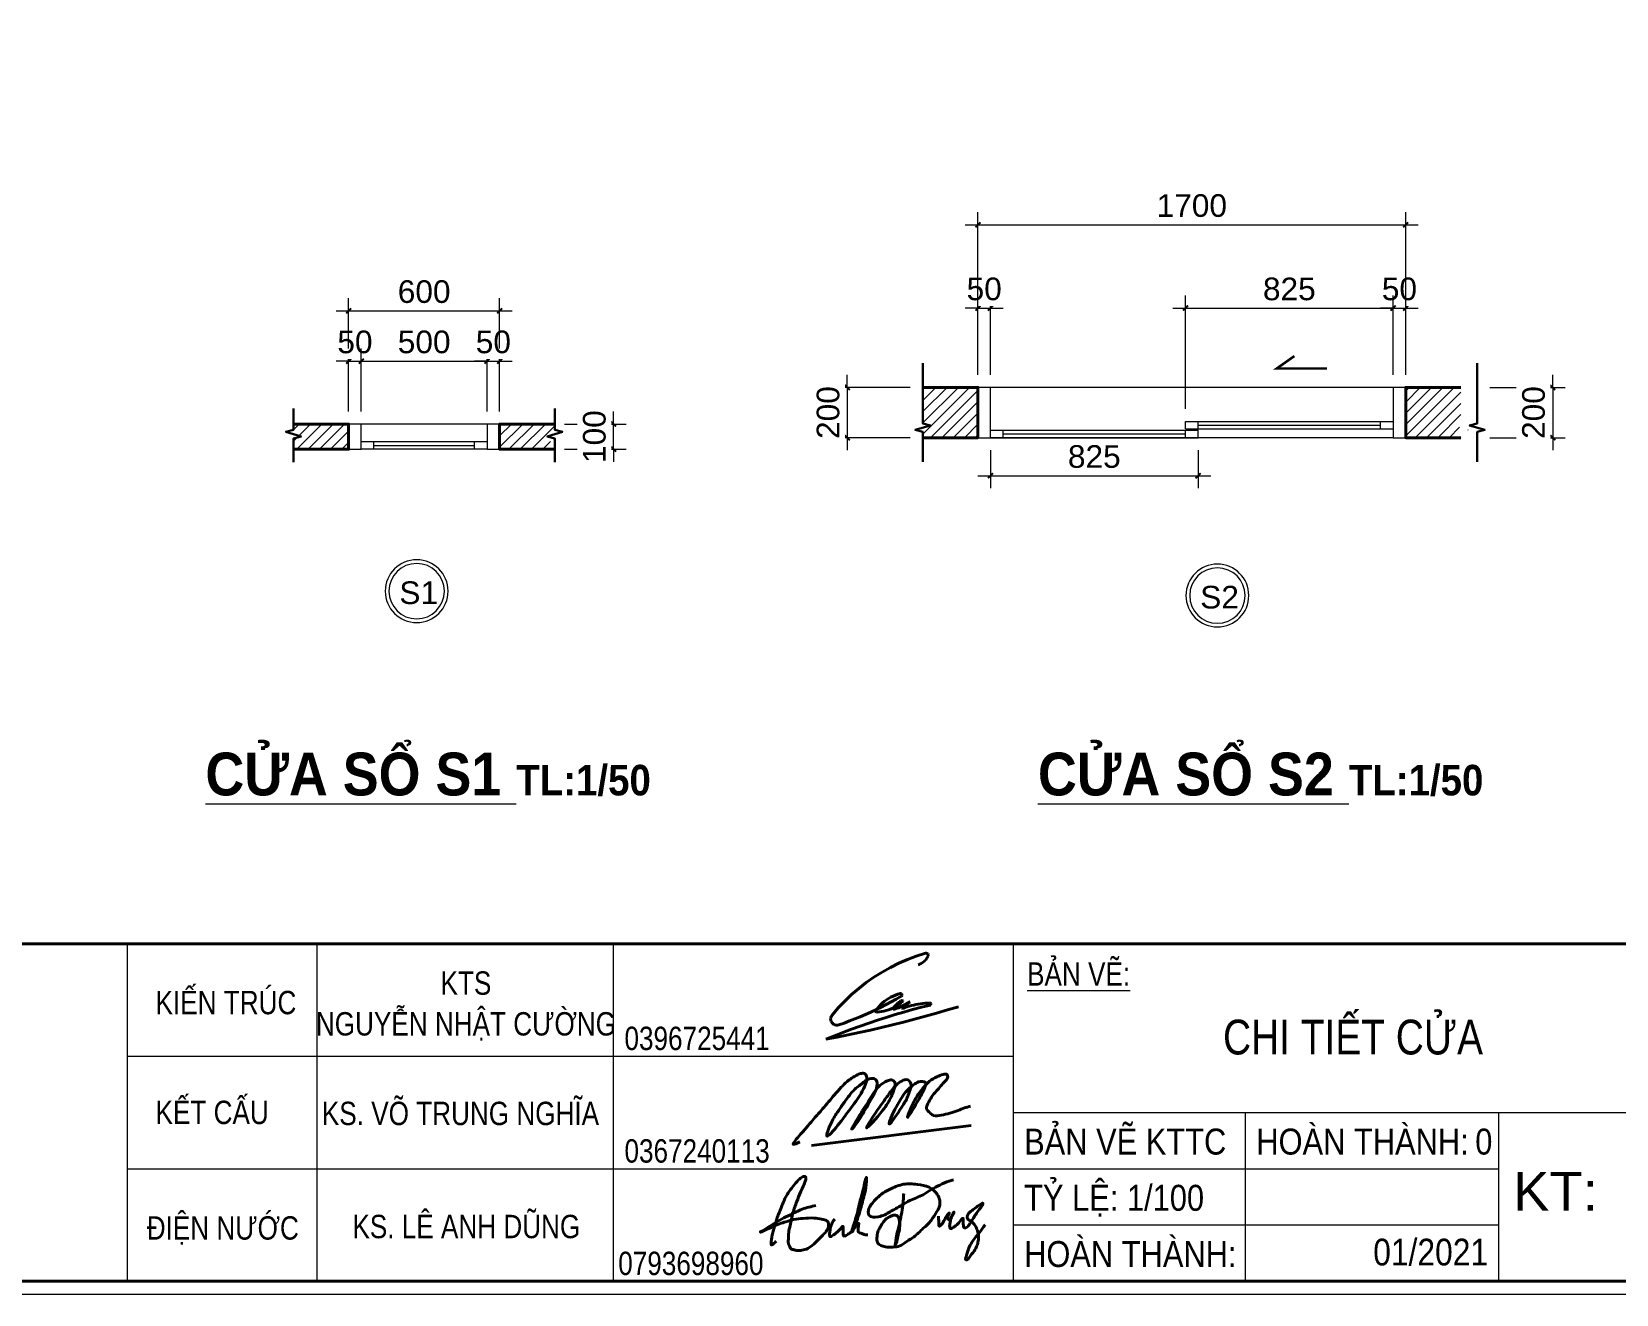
# Model space of a CAD drawing. Header units: inches. Extents: x 921646 to 2157952, y -92667 to 262089.
# Drawn here: x 1969571 to 1975868, y -24405 to -19387 of the extents above; entities that cross this region are included whole.
import ezdxf
from ezdxf.enums import TextEntityAlignment as Align

# ---------------------------------------------------------------- set-up
doc = ezdxf.new("R2010")
doc.units = ezdxf.units.IN
doc.header["$MEASUREMENT"] = 0
doc.layers.get('0').update_dxf_attribs({"lineweight": 9})
doc.layers.get('DEFPOINTS').update_dxf_attribs({"lineweight": 9})
for name, color, linetype, lineweight in [('11 CUA', 42, 'Continuous', 15), ('13 TRICH DAN', 134, 'Continuous', 9), ('15 TEXT', 134, 'Continuous', 15), ('3. THAY DAY', 4, 'Continuous', 30), ('4 TUONG', 255, 'Continuous', 40), ('Cp Net Manh 0.15', 8, 'Continuous', 15), ('Cp Net Thep 0.40', 2, 'Continuous', 40), ('Cp Text 0.15', 3, 'Continuous', 15), ('dim', 252, 'Continuous', 9), ('HATCH', 244, 'Continuous', 0)]:
    doc.layers.add(name, color=color, linetype=linetype, lineweight=lineweight)
doc.styles.add('ARIAL', font='arial.ttf')
doc.styles.add('CHU', font='arial.ttf')
doc.styles.add('IN', font='VHARIAL.TTF')
doc.styles.add('kich thuot', font='arial.ttf', dxfattribs={"width": 0.8})
doc.dimstyles.new('VJC100', dxfattribs={"dimscale": 1.2, "dimtxt": 200, "dimasz": 100, "dimexe": 100, "dimexo": 0, "dimgap": 60, "dimtad": 1, "dimdec": 0, "dimlfac": -1, "dimzin": 9, "dimdsep": 46, "dimtxsty": 'CHU', "dimblk": 'ARCHTICK', "dimcen": 0.9, "dimdle": 100, "dimclrd": 251, "dimclre": 251, "dimclrt": 3, "dimadec": 0, "dimazin": 0, "dimtfac": 1, "dimtdec": 0, "dimtix": 1, "dimtmove": 2, "dimatfit": 3, "dimfxl": 500, "dimtolj": 1, "dimtzin": 0, "dimlwd": 13, "dimlwe": 9, "dimarcsym": 0})

# ---------------------------------------------------------------- blocks, each defined once
blk = doc.blocks.new('Khung Ht dep')
for p, q in [((17870, 4392), (17870, 1792)), ((19329, 4392), (19329, 1792)), ((21612, 4392), (21612, 1792)), ((24693, 4392), (24693, 1792)), ((17870, 3525), (24693, 3525)), ((24693, 3092), (30380, 3092)), ((17870, 2658), (24693, 2658))]:
    blk.add_line(p, q)
at = {"layer": 'Cp Net Thep 0.40', "color": 106}
blk.add_line((3162, 4392), (30380, 4392), dxfattribs=at)
at = {"layer": 'Cp Net Thep 0.40'}
for p, q in [((23811, 4242), (23878, 4271)), ((23878, 4271), (23946, 4297)), ((23946, 4297), (24016, 4319)), ((24016, 4319), (24019, 4320)), ((24019, 4320), (24021, 4320)), ((24019, 4268), (24024, 4275)), ((24021, 4320), (24024, 4319)), ((24024, 4319), (24027, 4318)), ((24024, 4275), (24029, 4283)), ((24027, 4318), (24030, 4317)), ((24029, 4283), (24033, 4291)), ((24030, 4317), (24032, 4315)), ((24032, 4315), (24034, 4313)), ((24033, 4291), (24037, 4299)), ((24034, 4313), (24036, 4310)), ((24036, 4310), (24037, 4308)), ((24037, 4308), (24037, 4305)), ((24037, 4305), (24038, 4302)), ((24038, 4302), (24037, 4299)), ((23620, 4135), (23682, 4174)), ((23682, 4174), (23746, 4209)), ((23746, 4209), (23811, 4242)), ((23959, 4230), (23967, 4233)), ((23967, 4233), (23976, 4236)), ((23976, 4236), (23984, 4240)), ((23984, 4240), (23991, 4245)), ((23991, 4245), (23999, 4250)), ((23999, 4250), (24006, 4255)), ((24006, 4255), (24012, 4262)), ((24012, 4262), (24019, 4268)), ((23448, 4000), (23503, 4048)), ((23503, 4048), (23560, 4093)), ((23560, 4093), (23620, 4135)), ((23345, 3897), (23395, 3950)), ((23395, 3950), (23448, 4000)), ((23659, 3909), (23646, 3894)), ((23672, 3923), (23659, 3909)), ((23686, 3936), (23672, 3923)), ((23675, 3903), (23714, 3923)), ((23701, 3949), (23686, 3936)), ((23717, 3960), (23701, 3949)), ((23714, 3923), (23753, 3944)), ((23733, 3971), (23717, 3960)), ((23750, 3980), (23733, 3971)), ((23767, 3989), (23750, 3980)), ((23753, 3944), (23792, 3965)), ((23785, 3996), (23767, 3989)), ((23778, 3908), (23773, 3902)), ((23783, 3913), (23778, 3908)), ((23781, 3905), (23797, 3914)), ((23787, 3919), (23783, 3913)), ((23803, 4003), (23785, 3996)), ((23793, 3924), (23787, 3919)), ((23792, 3965), (23830, 3987)), ((23798, 3929), (23793, 3924)), ((23797, 3914), (23812, 3924)), ((23803, 3934), (23798, 3929)), ((23822, 4008), (23803, 4003)), ((23809, 3938), (23803, 3934)), ((23815, 3943), (23809, 3938)), ((23812, 3924), (23826, 3936)), ((23821, 3947), (23815, 3943)), ((23818, 3904), (23828, 3908)), ((23822, 4008), (23819, 4007)), ((23827, 3951), (23821, 3947)), ((23825, 4008), (23822, 4008)), ((23827, 4008), (23825, 4008)), ((23826, 3936), (23840, 3948)), ((23830, 4006), (23827, 4008)), ((23834, 3954), (23827, 3951)), ((23828, 3908), (23839, 3913)), ((23832, 4005), (23830, 4006)), ((23830, 3987), (23832, 3989)), ((23834, 4002), (23832, 4005)), ((23832, 3989), (23834, 3991)), ((23835, 4000), (23834, 4002)), ((23834, 3991), (23835, 3994)), ((23835, 3955), (23834, 3954)), ((23836, 3997), (23835, 4000)), ((23835, 3994), (23836, 3997)), ((23836, 3955), (23835, 3955)), ((23837, 3956), (23836, 3955)), ((23838, 3955), (23837, 3956)), ((23839, 3955), (23838, 3955)), ((23840, 3954), (23839, 3955)), ((23839, 3913), (23849, 3918)), ((23841, 3953), (23840, 3954)), ((23840, 3948), (23841, 3949)), ((23841, 3952), (23841, 3953)), ((23841, 3951), (23841, 3952)), ((23841, 3950), (23841, 3951)), ((23841, 3949), (23841, 3950)), ((23847, 3908), (23843, 3904)), ((23852, 3912), (23847, 3908)), ((23849, 3918), (23859, 3923)), ((23857, 3916), (23852, 3912)), ((23862, 3920), (23857, 3916)), ((23857, 3900), (23874, 3906)), ((23859, 3923), (23869, 3928)), ((23867, 3924), (23862, 3920)), ((23872, 3928), (23867, 3924)), ((23869, 3928), (23878, 3934)), ((23877, 3931), (23872, 3928)), ((23874, 3906), (23891, 3911)), ((23882, 3935), (23877, 3931)), ((23878, 3934), (23888, 3939)), ((23887, 3938), (23882, 3935)), ((23892, 3942), (23887, 3938)), ((23888, 3939), (23898, 3945)), ((23891, 3911), (23908, 3916)), ((23898, 3945), (23892, 3942)), ((23908, 3916), (23926, 3920)), ((23926, 3920), (23943, 3924)), ((23943, 3924), (23960, 3927)), ((23960, 3927), (23978, 3930)), ((23978, 3930), (23996, 3932)), ((24054, 3920), (23985, 3903)), ((23996, 3932), (24013, 3934)), ((24013, 3934), (24031, 3935)), ((24031, 3935), (24049, 3936)), ((24049, 3936), (24051, 3936)), ((24051, 3936), (24052, 3935)), ((24052, 3935), (24054, 3935)), ((24054, 3935), (24055, 3933)), ((24055, 3921), (24054, 3920)), ((24055, 3933), (24057, 3932)), ((24056, 3923), (24055, 3921)), ((24057, 3925), (24056, 3923)), ((24057, 3932), (24057, 3930)), ((24057, 3930), (24058, 3928)), ((24058, 3926), (24057, 3925)), ((24058, 3928), (24058, 3926)), ((24186, 3882), (24270, 3907)), ((23288, 3823), (23286, 3813)), ((23286, 3813), (23287, 3803)), ((23287, 3803), (23290, 3793)), ((23292, 3833), (23288, 3823)), ((23290, 3793), (23295, 3785)), ((23297, 3842), (23292, 3833)), ((23295, 3785), (23302, 3777)), ((23297, 3842), (23345, 3897)), ((23391, 3781), (23432, 3797)), ((23432, 3797), (23473, 3813)), ((23473, 3813), (23514, 3830)), ((23514, 3830), (23555, 3847)), ((23555, 3847), (23595, 3865)), ((23647, 3804), (23580, 3781)), ((23595, 3865), (23635, 3884)), ((23634, 3876), (23633, 3874)), ((23633, 3874), (23634, 3872)), ((23635, 3879), (23634, 3877)), ((23634, 3877), (23634, 3876)), ((23634, 3872), (23634, 3871)), ((23634, 3871), (23635, 3869)), ((23635, 3884), (23641, 3887)), ((23641, 3887), (23635, 3879)), ((23635, 3869), (23636, 3868)), ((23636, 3868), (23637, 3867)), ((23637, 3867), (23639, 3866)), ((23639, 3866), (23640, 3866)), ((23640, 3866), (23642, 3866)), ((23641, 3887), (23675, 3903)), ((23646, 3894), (23641, 3887)), ((23642, 3866), (23660, 3867)), ((23642, 3866), (23644, 3866)), ((23714, 3825), (23647, 3804)), ((23660, 3867), (23678, 3869)), ((23678, 3869), (23696, 3872)), ((23696, 3872), (23714, 3877)), ((23714, 3877), (23731, 3882)), ((23782, 3846), (23714, 3825)), ((23731, 3882), (23748, 3889)), ((23748, 3889), (23765, 3896)), ((23763, 3768), (23848, 3789)), ((23765, 3896), (23772, 3900)), ((23769, 3896), (23768, 3895)), ((23768, 3895), (23768, 3893)), ((23768, 3893), (23768, 3892)), ((23768, 3892), (23768, 3891)), ((23768, 3891), (23769, 3890)), ((23772, 3900), (23769, 3896)), ((23769, 3890), (23769, 3889)), ((23769, 3889), (23770, 3888)), ((23770, 3888), (23772, 3887)), ((23772, 3900), (23781, 3905)), ((23773, 3902), (23772, 3900)), ((23772, 3887), (23773, 3887)), ((23773, 3887), (23774, 3887)), ((23774, 3887), (23775, 3887)), ((23775, 3887), (23777, 3887)), ((23777, 3887), (23787, 3891)), ((23849, 3866), (23782, 3846)), ((23787, 3891), (23798, 3895)), ((23798, 3895), (23808, 3899)), ((23808, 3899), (23818, 3904)), ((23838, 3900), (23837, 3899)), ((23837, 3899), (23837, 3898)), ((23837, 3898), (23837, 3897)), ((23837, 3897), (23837, 3897)), ((23837, 3897), (23837, 3896)), ((23837, 3896), (23838, 3895)), ((23843, 3904), (23838, 3900)), ((23838, 3900), (23838, 3900)), ((23838, 3895), (23839, 3894)), ((23838, 3895), (23838, 3895)), ((23839, 3894), (23840, 3894)), ((23840, 3894), (23841, 3894)), ((23841, 3894), (23857, 3900)), ((23841, 3894), (23842, 3894)), ((23848, 3789), (23933, 3811)), ((23917, 3885), (23849, 3866)), ((23985, 3903), (23917, 3885)), ((23933, 3811), (24017, 3834)), ((24017, 3834), (24102, 3857)), ((24102, 3857), (24186, 3882)), ((23315, 3683), (23250, 3657)), ((23250, 3657), (23336, 3673)), ((23302, 3777), (23310, 3771)), ((23310, 3771), (23319, 3767)), ((23381, 3709), (23315, 3683)), ((23319, 3767), (23329, 3765)), ((23329, 3765), (23339, 3765)), ((23336, 3673), (23422, 3690)), ((23339, 3765), (23349, 3767)), ((23349, 3767), (23391, 3781)), ((23447, 3734), (23381, 3709)), ((23422, 3690), (23507, 3708)), ((23513, 3758), (23447, 3734)), ((23507, 3708), (23593, 3727)), ((23580, 3781), (23513, 3758)), ((23593, 3727), (23678, 3747)), ((23678, 3747), (23763, 3768)), ((23140, 2839), (24368, 2993))]:
    blk.add_line(p, q, dxfattribs=at)
at = {"layer": 'Cp Net Thep 0.40', "color": 106, "flags": 128}
blk.add_lwpolyline([(30380, 21415), (30380, 1792), (3162, 1792), (3162, 21415)], close=True, dxfattribs=at)
at = {"layer": 'Cp Net Thep 0.40'}
for points, knots in [([(23048, 2865), (23027, 2855), (22967, 2827), (23089, 2961), (23141, 3026), (23235, 3131), (23301, 3212), (23365, 3283), (23407, 3328), (23451, 3358), (23487, 3381), (23521, 3395), (23561, 3395), (23568, 3339), (23546, 3285), (23502, 3202), (23420, 3102), (23362, 3014), (23226, 2858), (23293, 3025), (23338, 3094), (23401, 3184), (23458, 3266), (23532, 3317), (23579, 3355), (23637, 3358), (23649, 3299), (23615, 3216), (23554, 3120), (23507, 3035), (23410, 2909), (23518, 3089), (23577, 3172), (23623, 3262), (23682, 3316), (23722, 3336), (23757, 3349), (23789, 3323), (23776, 3272), (23749, 3197), (23690, 3105), (23495, 2886), (23657, 3127), (23724, 3218), (23777, 3295), (23829, 3335), (23885, 3357), (23912, 3305), (23897, 3260), (23876, 3200), (23828, 3122), (23678, 2900), (23820, 3214), (23906, 3293), (23963, 3333), (24034, 3335), (23994, 3240), (23959, 3185), (23849, 2992), (23925, 3183), (23976, 3254), (24039, 3333), (24101, 3366), (24142, 3383), (24187, 3393), (24190, 3353), (24150, 3318), (24111, 3267), (24064, 3217), (24041, 3171), (24013, 3123), (24050, 3090), (24084, 3061), (24143, 3072), (24204, 3086), (24264, 3106), (24315, 3128), (24348, 3136), (24364, 3141)], [0, 0, 0, 0, 51.710473, 147.461102, 304.551356, 404.767039, 546.940695, 624.788455, 689.478259, 731.080875, 784.561777, 815.459374, 843.390665, 888.114665, 947.720955, 1025.419846, 1169.483132, 1311.324045, 1427.165376, 1532.24979, 1636.747447, 1723.463988, 1850.957465, 1937.328975, 1988.752564, 2035.817621, 2074.578669, 2138.526707, 2310.868321, 2393.623073, 2474.71882, 2623.349347, 2707.399684, 2840.695322, 2906.201923, 2943.287014, 2977.221315, 3009.00854, 3044.265978, 3119.745514, 3247.13431, 3428.959357, 3621.362754, 3725.903667, 3830.193707, 3882.172824, 3930.050327, 3980.285684, 4014.172464, 4073.273477, 4165.999081, 4325.177942, 4566.136162, 4687.47574, 4728.64301, 4781.585804, 4834.609694, 4950.479045, 5086.399486, 5189.656801, 5331.497266, 5415.50268, 5481.733535, 5534.311929, 5562.397061, 5589.820556, 5622.057586, 5719.025691, 5783.787922, 5823.887591, 5879.16188, 5920.709372, 5954.25218, 6012.052625, 6082.250546, 6148.662441, 6199.929772, 6249.335308, 6249.335308, 6249.335308, 6249.335308]), ([(22867, 2100), (22864, 2097), (22858, 2090), (22847, 2081), (22839, 2075), (22827, 2069), (22829, 2088), (22829, 2106), (22833, 2132), (22838, 2164), (22853, 2205), (22868, 2269), (22905, 2354), (22938, 2448), (22993, 2518), (23032, 2569), (23062, 2593), (23087, 2604), (23098, 2587), (23086, 2543), (23057, 2485), (23023, 2402), (22993, 2317), (22978, 2236), (22962, 2172), (22963, 2126), (22957, 2089), (22970, 2064), (22977, 2039), (23005, 2035), (23033, 2026), (23069, 2031), (23134, 2049), (23191, 2119), (23259, 2174), (23273, 2227), (23264, 2262), (23221, 2268), (23168, 2282), (23096, 2278), (23019, 2274), (22922, 2245), (22868, 2227), (22721, 2158), (22812, 2211), (22876, 2258), (22984, 2308), (23068, 2353), (23137, 2368), (23173, 2375)], [0, 0, 0, 0, 13.195619, 28.067532, 40.387153, 47.476101, 58.9671, 78.072193, 111.927883, 133.823251, 175.228045, 243.170918, 332.158683, 452.221605, 537.075219, 601.082379, 639.224936, 658.085394, 668.241482, 690.301471, 787.641594, 866.303336, 957.879981, 1058.626494, 1113.601905, 1154.367944, 1197.553444, 1218.470011, 1241.195908, 1268.27687, 1293.377523, 1329.913768, 1376.025481, 1492.001749, 1592.984356, 1625.868514, 1653.4531, 1687.775156, 1742.133602, 1823.505494, 1897.55924, 1978.965745, 2101.574383, 2188.932234, 2200.956226, 2378.325866, 2453.964839, 2553.606175, 2663.097111, 2663.097111, 2663.097111, 2663.097111]), ([(23318, 2270), (23312, 2263), (23294, 2241), (23284, 2203), (23279, 2167), (23277, 2149), (23281, 2133), (23296, 2142), (23310, 2150), (23328, 2162), (23346, 2182), (23363, 2193), (23384, 2226), (23383, 2190), (23384, 2173), (23382, 2153), (23387, 2140), (23402, 2140), (23417, 2153), (23444, 2168), (23480, 2238), (23514, 2330), (23543, 2455), (23561, 2511), (23566, 2613), (23546, 2546), (23539, 2496), (23507, 2400), (23493, 2310), (23464, 2230), (23453, 2195), (23450, 2166), (23466, 2198), (23477, 2210), (23486, 2229), (23507, 2244), (23500, 2220), (23499, 2205), (23499, 2187), (23497, 2166), (23524, 2165), (23543, 2149), (23563, 2149), (23573, 2149)], [0, 0, 0, 0, 26.407278, 83.542263, 114.557292, 134.094803, 142.102859, 153.635787, 172.54052, 194.993385, 219.064193, 248.1547, 270.915111, 288.901392, 318.971016, 336.948775, 345.260726, 356.167164, 375.249038, 405.052406, 444.709346, 604.36234, 713.243198, 797.769891, 850.740331, 877.165884, 947.835109, 1033.18455, 1164.79583, 1225.648147, 1282.282785, 1284.827302, 1303.35697, 1333.459371, 1357.161168, 1370.367698, 1383.615977, 1406.029269, 1424.40626, 1439.160992, 1459.190605, 1487.209139, 1516.083468, 1516.083468, 1516.083468, 1516.083468]), ([(23849, 2468), (23848, 2450), (23846, 2407), (23834, 2311), (23813, 2221), (23790, 2129), (23790, 2102), (23779, 2066), (23796, 2089), (23797, 2116), (23811, 2165), (23821, 2217), (23816, 2260), (23808, 2296), (23773, 2305), (23740, 2290), (23708, 2271), (23685, 2239), (23666, 2207), (23647, 2169), (23642, 2131), (23641, 2089), (23672, 2065), (23714, 2055), (23764, 2055), (23824, 2060), (23872, 2101), (23939, 2137), (23995, 2199), (24064, 2256), (24094, 2318), (24131, 2370), (24129, 2425), (24098, 2479), (24041, 2526), (23950, 2540), (23849, 2547), (23756, 2509), (23674, 2467), (23619, 2409), (23577, 2360), (23572, 2282), (23671, 2285), (23744, 2327), (23825, 2373), (23906, 2422), (23990, 2450), (24061, 2499), (24127, 2535), (24185, 2560), (24221, 2571), (24232, 2574)], [0, 0, 0, 0, 56.382115, 126.371781, 290.429567, 345.042978, 388.331159, 402.812357, 412.95854, 446.446507, 498.45499, 556.956879, 605.198074, 631.136176, 658.44799, 699.558755, 736.098491, 770.286992, 814.997954, 849.236833, 896.182136, 930.171878, 966.094488, 1003.277065, 1060.292638, 1114.454223, 1179.656623, 1242.127489, 1341.032841, 1427.878598, 1508.614689, 1546.863637, 1614.569899, 1659.230534, 1732.047856, 1825.694893, 1931.818664, 2030.794185, 2122.24595, 2205.45075, 2267.989042, 2319.690373, 2390.946317, 2490.466257, 2591.541033, 2666.186819, 2775.547166, 2850.773912, 2924.987818, 3002.149058, 3037.826421, 3037.826421, 3037.826421, 3037.826421]), ([(24118, 2293), (24118, 2278), (24118, 2256), (24119, 2204), (24154, 2243), (24167, 2275), (24181, 2302), (24213, 2330), (24174, 2280), (24204, 2261), (24217, 2289), (24227, 2301), (24241, 2332), (24225, 2311), (24221, 2295), (24210, 2270), (24206, 2241), (24200, 2218), (24208, 2192), (24233, 2209), (24261, 2227), (24281, 2251), (24310, 2289), (24304, 2248), (24309, 2230), (24308, 2204), (24330, 2202), (24346, 2219), (24364, 2244), (24386, 2279), (24409, 2317), (24435, 2351), (24452, 2369), (24463, 2400), (24426, 2377), (24404, 2361), (24373, 2334), (24348, 2318), (24337, 2296), (24338, 2272), (24359, 2260), (24382, 2246), (24403, 2218), (24419, 2178), (24427, 2136), (24422, 2093), (24409, 2054), (24388, 2017), (24359, 1988), (24349, 1958), (24321, 1956), (24333, 1989), (24339, 2018), (24355, 2062), (24380, 2104), (24409, 2138), (24442, 2178), (24461, 2206), (24475, 2226)], [0, 0, 0, 0, 50.939403, 76.354963, 108.065557, 148.865754, 195.223711, 204.727523, 250.89264, 261.806989, 290.897027, 311.535171, 331.987888, 343.220508, 366.940765, 390.794433, 420.92424, 452.558432, 468.406064, 479.882438, 525.579601, 572.000511, 593.932623, 619.737879, 646.259923, 665.383245, 681.327226, 699.021732, 732.034368, 776.102594, 821.727815, 865.557545, 897.588151, 913.164859, 930.334687, 984.118384, 1021.783966, 1048.983309, 1069.640366, 1094.648763, 1110.765692, 1136.712801, 1176.107308, 1212.717527, 1267.039898, 1302.177495, 1339.941354, 1390.949997, 1427.119215, 1464.273112, 1473.856247, 1496.44566, 1534.430774, 1579.520005, 1629.757525, 1682.283947, 1712.727011, 1785.309544, 1785.309544, 1785.309544, 1785.309544])]:
    blk.add_open_spline(points, degree=3, knots=knots, dxfattribs=at)
at = {"layer": 'Cp Text 0.15', "color": 7}
for p, q in [((26480, 1792), (26480, 3092)), ((28430, 3092), (28430, 1792)), ((24693, 2659), (28430, 2659)), ((24693, 2226), (28430, 2226))]:
    blk.add_line(p, q, dxfattribs=at)
at = {"layer": 'DEFPOINTS', "ltscale": 100}
blk.add_lwpolyline([(30430, 1692), (30430, 21515), (1912, 21515), (1912, 1692)], close=True, dxfattribs=at)
at = {"layer": 'Cp Text 0.15', "color": 7, "ltscale": 100, "style": 'IN'}
for s, height, width, p in [('%%ub¶n vÏ:', 180, 0.8, (24799, 4069)), ('KIÕN TRóC', 180, 0.8, (18088, 3849)), ('KÕT CÊU', 180, 0.8, (18088, 3003)), ('b¶n vÏ KTTC', 200, 0.85, (24776, 2768)), ('HOµN THµNH:', 200, 0.85, (26564, 2768)), ('tû lÖ: 1/100', 200, 0.85, (24776, 2335)), ('§IÖN N¦íC', 180, 0.8, (18020, 2113)), ('hoµn thµnh:', 200, 0.85, (24776, 1902))]:
    blk.add_text(s, height=height, dxfattribs=dict(at, width=width)).set_placement(p)
at = {"layer": 'Cp Text 0.15', "color": 7, "ltscale": 100, "style": 'IN', "width": 0.8}
for s, p in [('kts', (20478, 3999)), ('NGUYÔN NHËT C¦êNG', (20478, 3685)), ('0396725441', (22258, 3573)), ('ks. Vâ TRUNG NGHÜA', (20436, 2995)), ('0367240113', (22258, 2706)), ('ks. L£ ANH DòNG', (20481, 2124)), ('0793698960', (22210, 1840))]:
    blk.add_text(s, height=180, dxfattribs=at).set_placement(p, align=Align.CENTER)
at = {"layer": 'Cp Text 0.15', "color": 7, "ltscale": 100, "style": 'IN', "width": 0.85}
for s, height, p in [('0', 200, (28382, 2768)), ('01/2021', 206.1, (28349, 1914))]:
    blk.add_text(s, height=height, dxfattribs=at).set_placement(p, align=Align.RIGHT)
at = {"layer": 'Cp Text 0.15', "color": 7, "ltscale": 100, "style": 'IN'}
blk.add_text('Kt:', height=300, dxfattribs=at).set_placement((28868, 2335), align=Align.CENTER)
blk = doc.blocks.new('KH CUA')
at = {"layer": '11 CUA'}
blk.add_circle((0, 0), 187, dxfattribs=at)
at = {"layer": '15 TEXT', "color": 7}
blk.add_circle((0, 0), 165, dxfattribs=at)
at = {"layer": '15 TEXT', "style": 'kich thuot', "width": 0.6, "flags": 4}
blk.add_attdef('A', text='', height=250, dxfattribs=at).set_placement((5.7, -116.9), align=Align.CENTER)
blk = doc.blocks.new('*U879')
at = {"layer": '11 CUA'}
for p, q in [((50, 30), (550, 30)), ((100, 0), (100, 30)), ((500, 0), (500, 30))]:
    blk.add_line(p, q, dxfattribs=at)
for points in [[(0, 0), (50, 0), (50, 100), (0, 100)], [(550, 0), (600, 0), (600, 100), (550, 100)]]:
    blk.add_lwpolyline(points, close=True, dxfattribs=at)
for points in [[(550, 100), (50, 100)], [(550, 0), (50, 0)], [(100, 15), (500, 15)]]:
    blk.add_lwpolyline(points, dxfattribs=at)
blk = doc.blocks.new('_ArchTick')
at = {"layer": 'dim', "const_width": 0.15}
blk.add_lwpolyline([(0.2, 0.2), (-0.2, -0.2)], dxfattribs=at)
blk = doc.blocks.new('*D880')
at = {"layer": 'DEFPOINTS', "color": 0, "transparency": 16777216}
for p in [(1971638.6, -20946.3), (1971638.6, -21046.3)]:
    blk.add_point(p, dxfattribs=at)
at = {"layer": 'dim', "color": 251, "lineweight": 13, "transparency": 16777216}
for p, q in [((1971883.6, -20946.3), (1971883.6, -20896.3)), ((1971883.6, -21046.3), (1971883.6, -20946.3)), ((1971883.6, -21046.3), (1971883.6, -21096.3))]:
    blk.add_line(p, q, dxfattribs=at)
at = {"layer": 'dim', "color": 251, "lineweight": 9, "transparency": 16777216}
for p, q in [((1971688.6, -20946.3), (1971933.6, -20946.3)), ((1971688.6, -21046.3), (1971933.6, -21046.3))]:
    blk.add_line(p, q, dxfattribs=at)
at = {"layer": 'dim', "color": 251, "lineweight": 13, "transparency": 16777216, "xscale": 50, "yscale": 50, "zscale": 50}
for p, rotation in [((1971883.6, -20946.3), 270), ((1971883.6, -21046.3), 90)]:
    blk.add_blockref('_ArchTick', p, dxfattribs=dict(at, rotation=rotation))
at = {"layer": 'dim', "color": 3, "transparency": 16777216, "insert": (1971807.7, -20996.3), "char_height": 90, "attachment_point": 5, "rotation": 90, "style": 'CHU', "bg_fill": 3, "box_fill_scale": 1.25, "bg_fill_color": 9, "bg_fill_true_color": 13158600, "bg_fill_transparency": 0}
blk.add_mtext('\\A1;100', dxfattribs=at)
at = {"layer": 'DEFPOINTS', "color": 0, "transparency": 16777216}
blk.add_point((1971883.6, -20946.3), dxfattribs=at)
blk = doc.blocks.new('*D881')
at = {"layer": 'DEFPOINTS', "color": 0, "transparency": 16777216}
for p in [(1970830.9, -20946.3), (1970880.9, -20946.3)]:
    blk.add_point(p, dxfattribs=at)
at = {"layer": 'dim', "color": 251, "lineweight": 9, "transparency": 16777216}
for p, q in [((1970830.9, -20896.3), (1970830.9, -20646.3)), ((1970880.9, -20896.3), (1970880.9, -20646.3))]:
    blk.add_line(p, q, dxfattribs=at)
at = {"layer": 'dim', "color": 251, "lineweight": 13, "transparency": 16777216}
for p, q in [((1970830.9, -20696.3), (1970780.9, -20696.3)), ((1970830.9, -20696.3), (1970880.9, -20696.3)), ((1970880.9, -20696.3), (1970930.9, -20696.3))]:
    blk.add_line(p, q, dxfattribs=at)
at = {"layer": 'dim', "color": 251, "lineweight": 13, "transparency": 16777216, "xscale": 50, "yscale": 50, "zscale": 50}
blk.add_blockref('_ArchTick', (1970830.9, -20696.3), dxfattribs=at)
at = {"layer": 'dim', "color": 251, "lineweight": 13, "transparency": 16777216, "xscale": 50, "yscale": 50, "zscale": 50, "rotation": 180}
blk.add_blockref('_ArchTick', (1970880.9, -20696.3), dxfattribs=at)
at = {"layer": 'dim', "color": 3, "transparency": 16777216, "insert": (1970855.9, -20620.4), "char_height": 90, "attachment_point": 5, "style": 'CHU', "bg_fill": 3, "box_fill_scale": 1.25, "bg_fill_color": 9, "bg_fill_true_color": 13158600, "bg_fill_transparency": 0}
blk.add_mtext('\\A1;50', dxfattribs=at)
at = {"layer": 'DEFPOINTS', "color": 0, "transparency": 16777216}
blk.add_point((1970880.9, -20696.3), dxfattribs=at)
blk = doc.blocks.new('*D882')
at = {"layer": 'DEFPOINTS', "color": 0, "transparency": 16777216}
for p in [(1971380.9, -20696.3), (1971380.9, -20846.3), (1970880.9, -20946.3)]:
    blk.add_point(p, dxfattribs=at)
at = {"layer": 'dim', "color": 251, "lineweight": 9, "transparency": 16777216}
for p, q in [((1970880.9, -20896.3), (1970880.9, -20646.3)), ((1971380.9, -20796.3), (1971380.9, -20646.3))]:
    blk.add_line(p, q, dxfattribs=at)
at = {"layer": 'dim', "color": 251, "lineweight": 13, "transparency": 16777216}
blk.add_line((1970830.9, -20696.3), (1971430.9, -20696.3), dxfattribs=at)
at = {"layer": 'dim', "color": 251, "lineweight": 13, "transparency": 16777216, "xscale": 50, "yscale": 50, "zscale": 50, "rotation": 180}
blk.add_blockref('_ArchTick', (1970880.9, -20696.3), dxfattribs=at)
at = {"layer": 'dim', "color": 251, "lineweight": 13, "transparency": 16777216, "xscale": 50, "yscale": 50, "zscale": 50}
blk.add_blockref('_ArchTick', (1971380.9, -20696.3), dxfattribs=at)
at = {"layer": 'dim', "color": 3, "transparency": 16777216, "insert": (1971130.9, -20620.4), "char_height": 90, "attachment_point": 5, "style": 'CHU', "bg_fill": 3, "box_fill_scale": 1.25, "bg_fill_color": 9, "bg_fill_true_color": 13158600, "bg_fill_transparency": 0}
blk.add_mtext('\\A1;500', dxfattribs=at)
blk = doc.blocks.new('*D883')
at = {"layer": 'DEFPOINTS', "color": 0, "transparency": 16777216}
for p in [(1971380.9, -20946.3), (1971430.9, -20946.3)]:
    blk.add_point(p, dxfattribs=at)
at = {"layer": 'dim', "color": 251, "lineweight": 9, "transparency": 16777216}
for p, q in [((1971380.9, -20896.3), (1971380.9, -20646.3)), ((1971430.9, -20896.3), (1971430.9, -20646.3))]:
    blk.add_line(p, q, dxfattribs=at)
at = {"layer": 'dim', "color": 251, "lineweight": 13, "transparency": 16777216}
for p, q in [((1971380.9, -20696.3), (1971330.9, -20696.3)), ((1971380.9, -20696.3), (1971430.9, -20696.3)), ((1971430.9, -20696.3), (1971480.9, -20696.3))]:
    blk.add_line(p, q, dxfattribs=at)
at = {"layer": 'dim', "color": 251, "lineweight": 13, "transparency": 16777216, "xscale": 50, "yscale": 50, "zscale": 50}
blk.add_blockref('_ArchTick', (1971380.9, -20696.3), dxfattribs=at)
at = {"layer": 'dim', "color": 251, "lineweight": 13, "transparency": 16777216, "xscale": 50, "yscale": 50, "zscale": 50, "rotation": 180}
blk.add_blockref('_ArchTick', (1971430.9, -20696.3), dxfattribs=at)
at = {"layer": 'dim', "color": 3, "transparency": 16777216, "insert": (1971405.9, -20620.4), "char_height": 90, "attachment_point": 5, "style": 'CHU', "bg_fill": 3, "box_fill_scale": 1.25, "bg_fill_color": 9, "bg_fill_true_color": 13158600, "bg_fill_transparency": 0}
blk.add_mtext('\\A1;50', dxfattribs=at)
at = {"layer": 'DEFPOINTS', "color": 0, "transparency": 16777216}
blk.add_point((1971430.9, -20696.3), dxfattribs=at)
blk = doc.blocks.new('*D884')
at = {"layer": 'DEFPOINTS', "color": 0, "transparency": 16777216}
for p in [(1971430.9, -20496.3), (1970830.9, -20696.3), (1971430.9, -20696.3)]:
    blk.add_point(p, dxfattribs=at)
at = {"layer": 'dim', "color": 251, "lineweight": 9, "transparency": 16777216}
for p, q in [((1970830.9, -20646.3), (1970830.9, -20446.3)), ((1971430.9, -20646.3), (1971430.9, -20446.3))]:
    blk.add_line(p, q, dxfattribs=at)
at = {"layer": 'dim', "color": 251, "lineweight": 13, "transparency": 16777216}
blk.add_line((1970780.9, -20496.3), (1971480.9, -20496.3), dxfattribs=at)
at = {"layer": 'dim', "color": 251, "lineweight": 13, "transparency": 16777216, "xscale": 50, "yscale": 50, "zscale": 50, "rotation": 180}
blk.add_blockref('_ArchTick', (1970830.9, -20496.3), dxfattribs=at)
at = {"layer": 'dim', "color": 251, "lineweight": 13, "transparency": 16777216, "xscale": 50, "yscale": 50, "zscale": 50}
blk.add_blockref('_ArchTick', (1971430.9, -20496.3), dxfattribs=at)
at = {"layer": 'dim', "color": 3, "transparency": 16777216, "insert": (1971130.9, -20420.4), "char_height": 90, "attachment_point": 5, "style": 'CHU', "bg_fill": 3, "box_fill_scale": 1.25, "bg_fill_color": 9, "bg_fill_true_color": 13158600, "bg_fill_transparency": 0}
blk.add_mtext('\\A1;600', dxfattribs=at)
blk = doc.blocks.new('*D902')
at = {"layer": 'DEFPOINTS', "color": 0, "transparency": 16777216}
for p in [(1973112.4, -20800.6), (1973112.4, -21000.6)]:
    blk.add_point(p, dxfattribs=at)
at = {"layer": 'dim', "color": 251, "lineweight": 13, "transparency": 16777216}
for p, q in [((1972812.4, -20800.6), (1972812.4, -20750.6)), ((1972812.4, -20800.6), (1972812.4, -21000.6)), ((1972812.4, -21000.6), (1972812.4, -21050.6))]:
    blk.add_line(p, q, dxfattribs=at)
at = {"layer": 'dim', "color": 251, "lineweight": 9, "transparency": 16777216}
for p, q in [((1973062.4, -20800.6), (1972762.4, -20800.6)), ((1973062.4, -21000.6), (1972762.4, -21000.6))]:
    blk.add_line(p, q, dxfattribs=at)
at = {"layer": 'dim', "color": 251, "lineweight": 13, "transparency": 16777216, "xscale": 50, "yscale": 50, "zscale": 50}
for p, rotation in [((1972812.4, -20800.6), 270), ((1972812.4, -21000.6), 90)]:
    blk.add_blockref('_ArchTick', p, dxfattribs=dict(at, rotation=rotation))
at = {"layer": 'dim', "color": 3, "transparency": 16777216, "insert": (1972736.4, -20900.6), "char_height": 90, "attachment_point": 5, "rotation": 90, "style": 'CHU', "bg_fill": 3, "box_fill_scale": 1.25, "bg_fill_color": 9, "bg_fill_true_color": 13158600, "bg_fill_transparency": 0}
blk.add_mtext('\\A1;200', dxfattribs=at)
at = {"layer": 'DEFPOINTS', "color": 0, "transparency": 16777216}
blk.add_point((1972812.4, -21000.6), dxfattribs=at)
blk = doc.blocks.new('*D903')
at = {"layer": 'DEFPOINTS', "color": 0, "transparency": 16777216}
for p in [(1975315.7, -20800.6), (1975315.7, -21000.6)]:
    blk.add_point(p, dxfattribs=at)
at = {"layer": 'dim', "color": 251, "lineweight": 13, "transparency": 16777216}
for p, q in [((1975615.7, -20800.6), (1975615.7, -20750.6)), ((1975615.7, -20800.6), (1975615.7, -21000.6)), ((1975615.7, -21000.6), (1975615.7, -21050.6))]:
    blk.add_line(p, q, dxfattribs=at)
at = {"layer": 'dim', "color": 251, "lineweight": 9, "transparency": 16777216}
for p, q in [((1975365.7, -20800.6), (1975665.7, -20800.6)), ((1975365.7, -21000.6), (1975665.7, -21000.6))]:
    blk.add_line(p, q, dxfattribs=at)
at = {"layer": 'dim', "color": 251, "lineweight": 13, "transparency": 16777216, "xscale": 50, "yscale": 50, "zscale": 50}
for p, rotation in [((1975615.7, -20800.6), 270), ((1975615.7, -21000.6), 90)]:
    blk.add_blockref('_ArchTick', p, dxfattribs=dict(at, rotation=rotation))
at = {"layer": 'dim', "color": 3, "transparency": 16777216, "insert": (1975539.8, -20900.6), "char_height": 90, "attachment_point": 5, "rotation": 90, "style": 'CHU', "bg_fill": 3, "box_fill_scale": 1.25, "bg_fill_color": 9, "bg_fill_true_color": 13158600, "bg_fill_transparency": 0}
blk.add_mtext('\\A1;200', dxfattribs=at)
at = {"layer": 'DEFPOINTS', "color": 0, "transparency": 16777216}
blk.add_point((1975615.7, -21000.6), dxfattribs=at)
blk = doc.blocks.new('*D904')
at = {"layer": 'DEFPOINTS', "color": 0, "transparency": 16777216}
for p in [(1973331.5, -20800.6), (1973381.5, -20800.6)]:
    blk.add_point(p, dxfattribs=at)
at = {"layer": 'dim', "color": 251, "lineweight": 9, "transparency": 16777216}
for p, q in [((1973331.5, -20750.6), (1973331.5, -20435.6)), ((1973381.5, -20750.6), (1973381.5, -20435.6))]:
    blk.add_line(p, q, dxfattribs=at)
at = {"layer": 'dim', "color": 251, "lineweight": 13, "transparency": 16777216}
for p, q in [((1973331.5, -20485.6), (1973281.5, -20485.6)), ((1973331.5, -20485.6), (1973381.5, -20485.6)), ((1973381.5, -20485.6), (1973431.5, -20485.6))]:
    blk.add_line(p, q, dxfattribs=at)
at = {"layer": 'dim', "color": 251, "lineweight": 13, "transparency": 16777216, "xscale": 50, "yscale": 50, "zscale": 50}
blk.add_blockref('_ArchTick', (1973331.5, -20485.6), dxfattribs=at)
at = {"layer": 'dim', "color": 251, "lineweight": 13, "transparency": 16777216, "xscale": 50, "yscale": 50, "zscale": 50, "rotation": 180}
blk.add_blockref('_ArchTick', (1973381.5, -20485.6), dxfattribs=at)
at = {"layer": 'dim', "color": 3, "transparency": 16777216, "insert": (1973356.5, -20409.7), "char_height": 90, "attachment_point": 5, "style": 'CHU', "bg_fill": 3, "box_fill_scale": 1.25, "bg_fill_color": 9, "bg_fill_true_color": 13158600, "bg_fill_transparency": 0}
blk.add_mtext('\\A1;50', dxfattribs=at)
at = {"layer": 'DEFPOINTS', "color": 0, "transparency": 16777216}
blk.add_point((1973381.5, -20485.6), dxfattribs=at)
blk = doc.blocks.new('*D905')
at = {"layer": 'DEFPOINTS', "color": 0, "transparency": 16777216}
for p in [(1974981.5, -20800.6), (1975031.5, -20800.6)]:
    blk.add_point(p, dxfattribs=at)
at = {"layer": 'dim', "color": 251, "lineweight": 9, "transparency": 16777216}
for p, q in [((1974981.5, -20750.6), (1974981.5, -20435.6)), ((1975031.5, -20750.6), (1975031.5, -20435.6))]:
    blk.add_line(p, q, dxfattribs=at)
at = {"layer": 'dim', "color": 251, "lineweight": 13, "transparency": 16777216}
for p, q in [((1974981.5, -20485.6), (1974931.5, -20485.6)), ((1974981.5, -20485.6), (1975031.5, -20485.6)), ((1975031.5, -20485.6), (1975081.5, -20485.6))]:
    blk.add_line(p, q, dxfattribs=at)
at = {"layer": 'dim', "color": 251, "lineweight": 13, "transparency": 16777216, "xscale": 50, "yscale": 50, "zscale": 50}
blk.add_blockref('_ArchTick', (1974981.5, -20485.6), dxfattribs=at)
at = {"layer": 'dim', "color": 251, "lineweight": 13, "transparency": 16777216, "xscale": 50, "yscale": 50, "zscale": 50, "rotation": 180}
blk.add_blockref('_ArchTick', (1975031.5, -20485.6), dxfattribs=at)
at = {"layer": 'dim', "color": 3, "transparency": 16777216, "insert": (1975006.5, -20409.7), "char_height": 90, "attachment_point": 5, "style": 'CHU', "bg_fill": 3, "box_fill_scale": 1.25, "bg_fill_color": 9, "bg_fill_true_color": 13158600, "bg_fill_transparency": 0}
blk.add_mtext('\\A1;50', dxfattribs=at)
at = {"layer": 'DEFPOINTS', "color": 0, "transparency": 16777216}
blk.add_point((1975031.5, -20485.6), dxfattribs=at)
blk = doc.blocks.new('*D906')
at = {"layer": 'DEFPOINTS', "color": 0, "transparency": 16777216}
for p in [(1974981.5, -20485.6), (1974981.5, -20800.6), (1974156.5, -20935.6)]:
    blk.add_point(p, dxfattribs=at)
at = {"layer": 'dim', "color": 251, "lineweight": 9, "transparency": 16777216}
for p, q in [((1974156.5, -20885.6), (1974156.5, -20435.6)), ((1974981.5, -20750.6), (1974981.5, -20435.6))]:
    blk.add_line(p, q, dxfattribs=at)
at = {"layer": 'dim', "color": 251, "lineweight": 13, "transparency": 16777216}
blk.add_line((1974106.5, -20485.6), (1975031.5, -20485.6), dxfattribs=at)
at = {"layer": 'dim', "color": 251, "lineweight": 13, "transparency": 16777216, "xscale": 50, "yscale": 50, "zscale": 50, "rotation": 180}
blk.add_blockref('_ArchTick', (1974156.5, -20485.6), dxfattribs=at)
at = {"layer": 'dim', "color": 251, "lineweight": 13, "transparency": 16777216, "xscale": 50, "yscale": 50, "zscale": 50}
blk.add_blockref('_ArchTick', (1974981.5, -20485.6), dxfattribs=at)
at = {"layer": 'dim', "color": 3, "transparency": 16777216, "insert": (1974569, -20409.7), "char_height": 90, "attachment_point": 5, "style": 'CHU', "bg_fill": 3, "box_fill_scale": 1.25, "bg_fill_color": 9, "bg_fill_true_color": 13158600, "bg_fill_transparency": 0}
blk.add_mtext('\\A1;825', dxfattribs=at)
blk = doc.blocks.new('*D907')
at = {"layer": 'DEFPOINTS', "color": 0, "transparency": 16777216}
for p in [(1975031.5, -20154.3), (1973331.5, -20760.6), (1975031.5, -20750.6)]:
    blk.add_point(p, dxfattribs=at)
at = {"layer": 'dim', "color": 251, "lineweight": 9, "transparency": 16777216}
for p, q in [((1973331.5, -20710.6), (1973331.5, -20104.3)), ((1975031.5, -20700.6), (1975031.5, -20104.3))]:
    blk.add_line(p, q, dxfattribs=at)
at = {"layer": 'dim', "color": 251, "lineweight": 13, "transparency": 16777216}
blk.add_line((1973281.5, -20154.3), (1975081.5, -20154.3), dxfattribs=at)
at = {"layer": 'dim', "color": 251, "lineweight": 13, "transparency": 16777216, "xscale": 50, "yscale": 50, "zscale": 50, "rotation": 180}
blk.add_blockref('_ArchTick', (1973331.5, -20154.3), dxfattribs=at)
at = {"layer": 'dim', "color": 251, "lineweight": 13, "transparency": 16777216, "xscale": 50, "yscale": 50, "zscale": 50}
blk.add_blockref('_ArchTick', (1975031.5, -20154.3), dxfattribs=at)
at = {"layer": 'dim', "color": 3, "transparency": 16777216, "insert": (1974181.5, -20078.4), "char_height": 90, "attachment_point": 5, "style": 'CHU', "bg_fill": 3, "box_fill_scale": 1.25, "bg_fill_color": 9, "bg_fill_true_color": 13158600, "bg_fill_transparency": 0}
blk.add_mtext('\\A1;1700', dxfattribs=at)
blk = doc.blocks.new('*D908')
at = {"layer": 'DEFPOINTS', "color": 0, "transparency": 16777216}
for p in [(1973381.5, -21000.6), (1974206.5, -21000.6), (1974206.5, -21151.8)]:
    blk.add_point(p, dxfattribs=at)
at = {"layer": 'dim', "color": 251, "lineweight": 9, "transparency": 16777216}
for p, q in [((1973381.5, -21050.6), (1973381.5, -21201.8)), ((1974206.5, -21050.6), (1974206.5, -21201.8))]:
    blk.add_line(p, q, dxfattribs=at)
at = {"layer": 'dim', "color": 251, "lineweight": 13, "transparency": 16777216}
blk.add_line((1973331.5, -21151.8), (1974256.5, -21151.8), dxfattribs=at)
at = {"layer": 'dim', "color": 251, "lineweight": 13, "transparency": 16777216, "xscale": 50, "yscale": 50, "zscale": 50, "rotation": 180}
blk.add_blockref('_ArchTick', (1973381.5, -21151.8), dxfattribs=at)
at = {"layer": 'dim', "color": 251, "lineweight": 13, "transparency": 16777216, "xscale": 50, "yscale": 50, "zscale": 50}
blk.add_blockref('_ArchTick', (1974206.5, -21151.8), dxfattribs=at)
at = {"layer": 'dim', "color": 3, "transparency": 16777216, "insert": (1973794, -21075.9), "char_height": 90, "attachment_point": 5, "style": 'CHU', "bg_fill": 3, "box_fill_scale": 1.25, "bg_fill_color": 9, "bg_fill_true_color": 13158600, "bg_fill_transparency": 0}
blk.add_mtext('\\A1;825', dxfattribs=at)
blk = doc.blocks.new('*U909')
at = {"layer": '11 CUA'}
for p, q in [((825, 35), (825, 65)), ((825, 65), (1650, 65)), ((875, 35), (875, 65)), ((1600, 35), (1600, 65)), ((50, 30), (875, 30)), ((50, 0), (875, 0)), ((100, 0), (100, 30)), ((100, 15), (825, 15)), ((825, 35), (1650, 35)), ((825, 0), (825, 30)), ((875, 50), (1600, 50)), ((875, 0), (875, 30))]:
    blk.add_line(p, q, dxfattribs=at)
for points in [[(0, 0), (50, 0), (50, 200), (0, 200)], [(1650, 0), (1700, 0), (1700, 200), (1650, 200)]]:
    blk.add_lwpolyline(points, close=True, dxfattribs=at)
for points in [[(1650, 200), (50, 200)], [(1650, 0), (50, 0)]]:
    blk.add_lwpolyline(points, dxfattribs=at)

msp = doc.modelspace()

# ---------------------------------------------------------------- hatches: boundary and pattern name
at = {"layer": 'HATCH'}
h = msp.add_hatch(dxfattribs=at)
h.set_pattern_fill('ANSI31', color=256, scale=10)
h.set_pattern_definition([(45, (1752471.334, 105863.094), (-22.4506403, 22.4506403), [])])
h.paths.add_polyline_path([(1973331.5, -20800.6), (1973331.5, -21000.6), (1973112.4, -21000.6), (1973112.4, -20977.8), (1973082.2, -20969.7), (1973142.6, -20951.5), (1973112.4, -20943.5), (1973112.4, -20800.6)])
h = msp.add_hatch(dxfattribs=at)
h.set_pattern_fill('ANSI31', color=256, scale=10)
h.set_pattern_definition([(45, (1750040.86, 98811.36), (-22.4506403, 22.4506403), [])])
edge = h.paths.add_edge_path()
edge.add_line((1970611.8, -21046.3), (1970830.9, -21046.3))
edge.add_line((1970830.9, -21046.3), (1970830.9, -20946.3))
edge.add_line((1970830.9, -20946.3), (1970611.8, -20946.3))
edge.add_line((1970611.8, -20946.3), (1970611.8, -21019.1))
edge.add_line((1970611.8, -21019.1), (1970611.8, -21027.2))
edge.add_line((1970611.8, -21027.2), (1970613.4, -21045.4))
edge.add_line((1970613.4, -21045.4), (1970610.1, -21046.3))
h = msp.add_hatch(dxfattribs=at)
h.set_pattern_fill('ANSI31', color=256, scale=10)
h.set_pattern_definition([(45, (1749940.86, 98811.36), (-22.4506403, 22.4506403), [])])
edge = h.paths.add_edge_path()
edge.add_line((1971650.1, -21046.3), (1971430.9, -21046.3))
edge.add_line((1971430.9, -21046.3), (1971430.9, -20946.3))
edge.add_line((1971430.9, -20946.3), (1971650.1, -20946.3))
edge.add_line((1971650.1, -20946.3), (1971650.1, -20969.1))
edge.add_line((1971650.1, -20969.1), (1971678.3, -20976.7))
edge.add_line((1971678.3, -20976.7), (1971618.2, -20995))
edge.add_line((1971618.2, -20995), (1971621.6, -20995.9))

# ---------------------------------------------------------------- linework, layer by layer
at = {"layer": '11 CUA', "const_width": 10}
msp.add_lwpolyline([(1974719, -20725.5), (1974519, -20725.5), (1974589.1, -20676)], dxfattribs=at)
at = {"layer": '3. THAY DAY'}
for points in [[(1973112.4, -21097), (1973112.4, -20977.8), (1973082.2, -20969.7), (1973142.6, -20951.5), (1973112.4, -20943.5), (1973112.4, -20704.3)], [(1975315.7, -21097), (1975315.7, -20977.8), (1975345.9, -20969.7), (1975285.5, -20951.5), (1975315.7, -20943.5), (1975315.7, -20704.3)], [(1970611.8, -20884.5), (1970611.8, -20969.1), (1970581.6, -20977.2), (1970642, -20995.4), (1970611.8, -21003.5), (1970611.8, -21098.1)], [(1971650.1, -20884.5), (1971650.1, -20969.1), (1971680.3, -20977.2), (1971619.9, -20995.4), (1971650.1, -21003.5), (1971650.1, -21098.1)]]:
    msp.add_lwpolyline(points, dxfattribs=at)
at = {"layer": '4 TUONG'}
for points in [[(1973112.4, -21000.6), (1973331.5, -21000.6), (1973331.5, -20800.6), (1973112.4, -20800.6)], [(1970611.8, -21046.3), (1970830.9, -21046.3), (1970830.9, -20946.3), (1970611.8, -20946.3)], [(1971650.1, -21046.3), (1971430.9, -21046.3), (1971430.9, -20946.3), (1971650.1, -20946.3)]]:
    msp.add_lwpolyline(points, dxfattribs=at)

# ---------------------------------------------------------------- block references
at = {"layer": '11 CUA'}
msp.add_blockref('*U879', (1970830.9, -21046.3), dxfattribs=at)
at = {"layer": '15 TEXT'}
ref = msp.add_blockref('KH CUA', (1971101.2, -21610.5), dxfattribs=dict(at, xscale=-0.6676080590873511, yscale=0.6676080591890505, zscale=0.667608059193803))
ref.add_attrib('A', 'S1', dxfattribs={"height": 90, "style": 'ARIAL'}).set_placement((1971109.3, -21661.7), align=Align.CENTER)
ref = msp.add_blockref('KH CUA', (1974283.2, -21628), dxfattribs=dict(at, xscale=-0.6676080590873513, yscale=0.6676080590873513, zscale=0.6676080590873513))
ref.add_attrib('A', 'S2', dxfattribs={"height": 90, "style": 'ARIAL'}).set_placement((1974291.8, -21679.3), align=Align.CENTER)
at = {"layer": 'Cp Net Manh 0.15', "xscale": 0.5160658647642057, "yscale": 0.5160658647642057, "zscale": 0.5160658647642057}
msp.add_blockref('Khung Ht dep', (1960729, -25278.5), dxfattribs=at)

# ---------------------------------------------------------------- texts
at = {"layer": '13 TRICH DAN', "insert": (1974822.1, -23313.8), "char_height": 138.24, "attachment_point": 2, "style": 'IN'}
msp.add_mtext('{\\fArial|b0|i0|c0|p34;\\W0.8;CHI TIẾT CỬA}', dxfattribs=at)
at = {"layer": '15 TEXT', "char_height": 175, "width": 11023.696, "attachment_point": 2, "style": 'IN'}
for s, insert in [('{\\fArial|b1|i0|c0|p34;\\H0.97222x;\\W0.9;\\LCỬA SỔ S1\\l \\H0.71429x;TL:1/50}', (1971146.7, -22252.3)), ('{\\fArial|b1|i0|c0|p34;\\H0.97222x;\\W0.9;\\LCỬA SỔ S2\\l \\H0.71429x;TL:1/50}', (1974455.1, -22252.3))]:
    msp.add_mtext(s, dxfattribs=dict(at, insert=insert))

# ---------------------------------------------------------------- next in the draw order: dimensions: what is measured, and where the dimension line sits
at = {"layer": 'dim'}
for base, p1, p2, picture, middle in [((1973381.5, -20485.6), (1973331.5, -20800.6), (1973381.5, -20800.6), '*D904', (1973356.5, -20409.7)), ((1975031.5, -20485.6), (1974981.5, -20800.6), (1975031.5, -20800.6), '*D905', (1975006.5, -20409.7)), ((1970880.9, -20696.3), (1970830.9, -20946.3), (1970880.9, -20946.3), '*D881', (1970855.9, -20620.4)), ((1974206.5, -21151.8), (1973381.5, -21000.6), (1974206.5, -21000.6), '*D908', (1973794, -21075.9))]:
    dim = msp.add_linear_dim(base=base, p1=p1, p2=p2, dimstyle='VJC100', override={"dimscale": 0.5, "dimtxt": 180, "dimexo": 100, "dimtfill": 1}, dxfattribs=at)
    dim.commit()
    dim.dimension.update_dxf_attribs({"geometry": picture, "text_midpoint": middle})
for base, p1, p2, angle, picture, middle in [((1972812.4, -21000.6), (1973112.4, -20800.6), (1973112.4, -21000.6), 270, '*D902', (1972736.4, -20900.6)), ((1975615.7, -21000.6), (1975315.7, -20800.6), (1975315.7, -21000.6), 270, '*D903', (1975539.8, -20900.6)), ((1971883.6, -20946.3), (1971638.6, -21046.3), (1971638.6, -20946.3), 90, '*D880', (1971807.7, -20996.3))]:
    dim = msp.add_linear_dim(base=base, p1=p1, p2=p2, angle=angle, dimstyle='VJC100', override={"dimscale": 0.5, "dimtxt": 180, "dimexo": 100, "dimtfill": 1}, dxfattribs=at)
    dim.commit()
    dim.dimension.update_dxf_attribs({"geometry": picture, "text_midpoint": middle})

# ---------------------------------------------------------------- next in the draw order: dimensions: what is measured, and where the dimension line sits
for base, p1, p2, picture, middle in [((1974981.5, -20485.6), (1974156.5, -20935.6), (1974981.5, -20800.6), '*D906', (1974569, -20409.7)), ((1971380.9, -20696.3), (1970880.9, -20946.3), (1971380.9, -20846.3), '*D882', (1971130.9, -20620.4))]:
    dim = msp.add_linear_dim(base=base, p1=p1, p2=p2, dimstyle='VJC100', override={"dimscale": 0.5, "dimtxt": 180, "dimexo": 100, "dimtfill": 1}, dxfattribs=at)
    dim.commit()
    dim.dimension.update_dxf_attribs({"geometry": picture, "text_midpoint": middle})

# ---------------------------------------------------------------- next in the draw order: hatches: boundary and pattern name
at = {"layer": 'HATCH'}
h = msp.add_hatch(dxfattribs=at)
h.set_pattern_fill('ANSI31', color=256, scale=10)
h.set_pattern_definition([(45, (1752421.334, 105863.094), (-22.4506403, 22.4506403), [])])
h.paths.add_polyline_path([(1975031.5, -20800.6), (1975031.5, -21000.6), (1975250.7, -21000.6), (1975250.7, -20977.8), (1975280.9, -20969.7), (1975220.5, -20951.5), (1975250.7, -20943.5), (1975250.7, -20800.6)])

# ---------------------------------------------------------------- next in the draw order: linework, layer by layer
at = {"layer": '4 TUONG'}
msp.add_lwpolyline([(1975250.7, -21000.6), (1975031.5, -21000.6), (1975031.5, -20800.6), (1975250.7, -20800.6)], dxfattribs=at)

# ---------------------------------------------------------------- next in the draw order: block references
at = {"layer": '11 CUA'}
msp.add_blockref('*U909', (1973331.5, -21000.6), dxfattribs=at)

# ---------------------------------------------------------------- next in the draw order: dimensions: what is measured, and where the dimension line sits
at = {"layer": 'dim'}
for base, p1, p2, picture, middle in [((1975031.5, -20154.3), (1973331.5, -20760.6), (1975031.5, -20750.6), '*D907', (1974181.5, -20078.4)), ((1971430.9, -20696.3), (1971380.9, -20946.3), (1971430.9, -20946.3), '*D883', (1971405.9, -20620.4))]:
    dim = msp.add_linear_dim(base=base, p1=p1, p2=p2, dimstyle='VJC100', override={"dimscale": 0.5, "dimtxt": 180, "dimexo": 100, "dimtfill": 1}, dxfattribs=at)
    dim.commit()
    dim.dimension.update_dxf_attribs({"geometry": picture, "text_midpoint": middle})

# ---------------------------------------------------------------- next in the draw order: dimensions: what is measured, and where the dimension line sits
dim = msp.add_linear_dim(base=(1971430.9, -20496.3), p1=(1970830.9, -20696.3), p2=(1971430.9, -20696.3), dimstyle='VJC100', override={"dimscale": 0.5, "dimtxt": 180, "dimexo": 100, "dimtfill": 1}, dxfattribs=at)
dim.commit()
dim.dimension.update_dxf_attribs({"geometry": '*D884', "text_midpoint": (1971130.9, -20420.4)})

doc.saveas('drawing.dxf')
